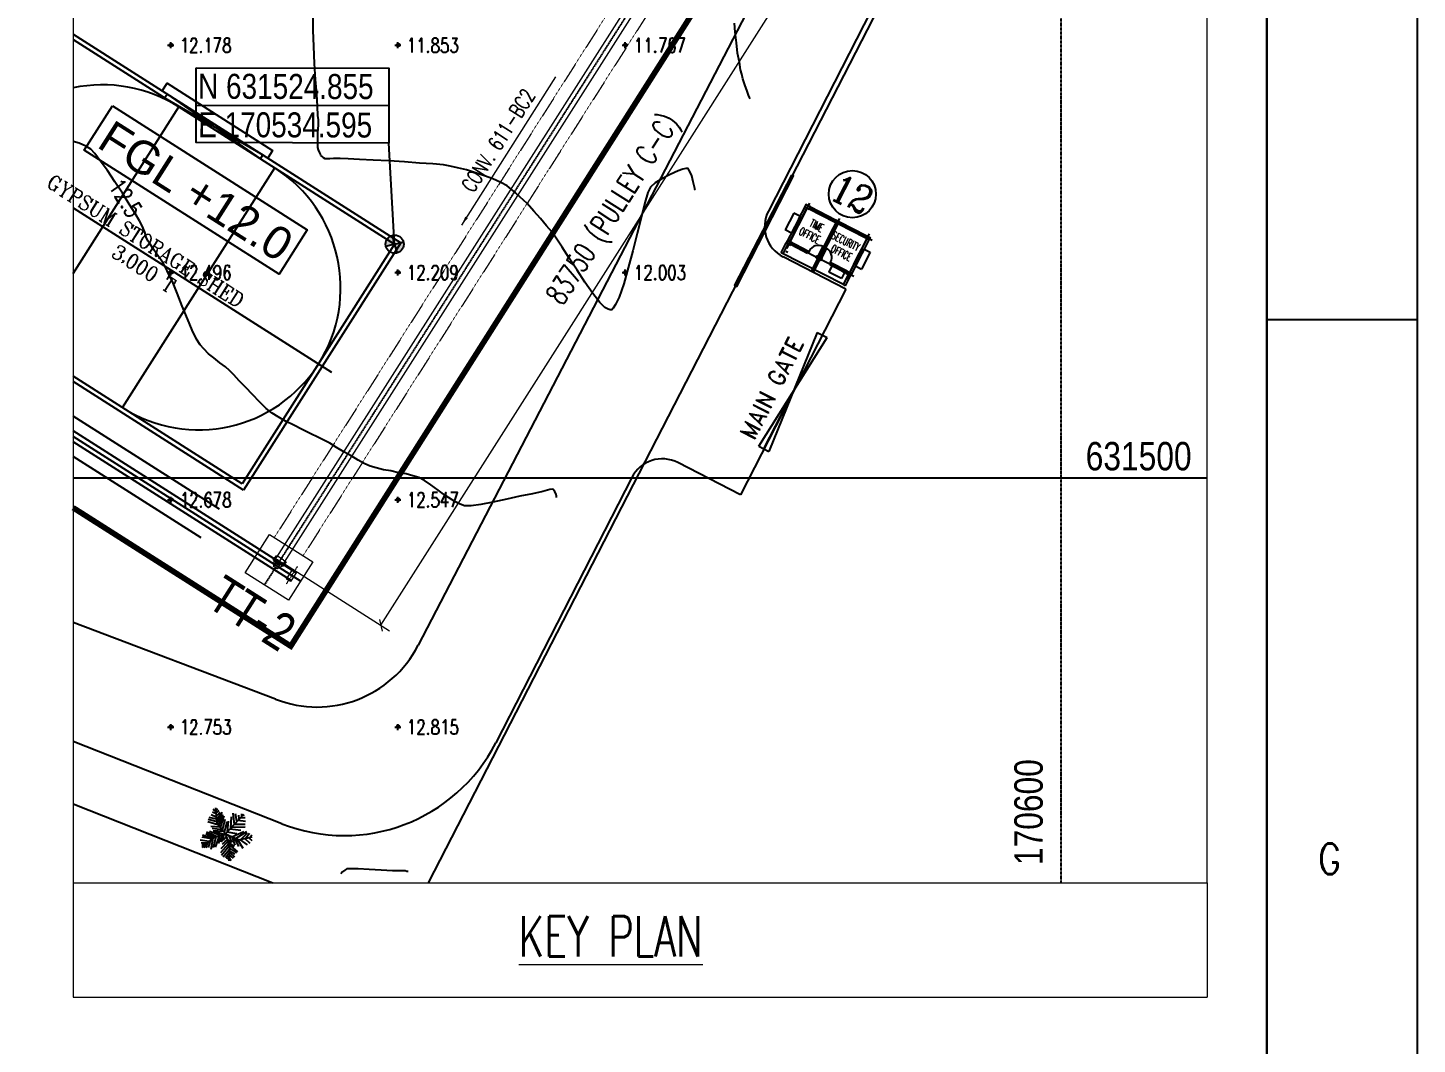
# Model space of a CAD drawing. Header units: millimetres. Extents: x -243837 to -5443, y 40 to 285140.
# Drawn here: x -28652 to -5443, y 114149 to 131126 of the extents above; entities that cross this region are included whole.
import ezdxf
from ezdxf.enums import TextEntityAlignment as Align

# ---------------------------------------------------------------- set-up
doc = ezdxf.new("R2010")
doc.units = ezdxf.units.MM
for name, pattern in [('0', [0]), ('AM_DIN_G_W050', [13.75, 9.75, -1.5, 1, -1.5]), ('CENTER2', [1.125, 0.75, -0.125, 0.125, -0.125]), ('DASHDOT2', [0.5, 0.25, -0.125, 0, -0.125])]:
    doc.linetypes.add(name, pattern=pattern)
for name, color, linetype, lineweight in [('AM_7', 4, 'AM_DIN_G_W050', 25), ('R-OBJECT', 2, 'Continuous', 20), ('TEXT', 255, 'Continuous', 18)]:
    doc.layers.add(name, color=color, linetype=linetype, lineweight=lineweight)
for name, color, linetype in [('BORE-HOLES', 7, 'Continuous'), ('NANDAL', 255, 'Continuous'), ('TREE', 126, 'Continuous')]:
    doc.layers.add(name, color=color, linetype=linetype)
for name, color, linetype, true_color in [('PDF_0', 7, 'Continuous', 0x00dd00), ('PDF_C-TOPO', 7, 'Continuous', 0xb85b00), ('PDF_C-TOPO-TEXT', 7, 'Continuous', 0x00dd00)]:
    doc.layers.add(name, color=color, linetype=linetype, true_color=true_color)
doc.styles.add('KA', font='romans.shx', dxfattribs={"width": 0.7})
doc.styles.add('RD', font='ROMAND.SHX')
doc.styles.add('ROMANC', font='romanc', dxfattribs={"height": 3.5})
doc.styles.add('romans', font='romans.shx', dxfattribs={"width": 0.7})
doc.styles.add('SIMPLEX', font='SIMPLEX.shx')
doc.styles.get("Standard").update_dxf_attribs({"font": 'arial.ttf'})
doc.dimstyles.new('rakesh', dxfattribs={"dimscale": 160, "dimtxt": 2.5, "dimasz": 1, "dimexe": 0.8, "dimexo": 0.8, "dimgap": 1, "dimtad": 1, "dimdec": 0, "dimzin": 0, "dimdsep": 46, "dimtxsty": 'KA', "dimblk": 'OBLIQUE', "dimcen": 1.5, "dimclrd": 1, "dimclre": 1, "dimclrt": 2, "dimadec": 0, "dimazin": 0, "dimtfac": 1, "dimtdec": 0, "dimtmove": 0, "dimatfit": 2, "dimfxl": 0, "dimtolj": 1, "dimtzin": 0, "dimlwd": -1, "dimlwe": -1, "dimarcsym": 1})
doc.dimstyles.new('rakesh$0', dxfattribs={"dimscale": 160, "dimtxt": 2.5, "dimasz": 1, "dimexe": 0.8, "dimexo": 0.8, "dimgap": 1, "dimtad": 1, "dimdec": 0, "dimzin": 0, "dimdsep": 46, "dimtxsty": 'KA', "dimblk": 'OBLIQUE', "dimcen": 1.5, "dimclrd": 1, "dimclre": 1, "dimclrt": 2, "dimadec": 0, "dimazin": 0, "dimtfac": 1, "dimtdec": 0, "dimtmove": 0, "dimatfit": 2, "dimfxl": 1, "dimtolj": 1, "dimtzin": 0, "dimlwd": -1, "dimlwe": -1, "dimarcsym": 1})
doc.dimstyles.new('UJJ', dxfattribs={"dimtxt": 1.5, "dimasz": 1.75, "dimexe": 2, "dimexo": 1, "dimgap": 1, "dimtad": 1, "dimzin": 9, "dimdsep": 46, "dimtxsty": 'SIMPLEX', "dimcen": 0, "dimclrd": 1, "dimclre": 1, "dimclrt": 6, "dimadec": 0, "dimazin": 2, "dimtp": 0.1, "dimtm": 0.1, "dimtfac": 0.71, "dimtmove": 0, "dimatfit": 3, "dimfxl": 1, "dimtfill": 1, "dimlwd": -1, "dimlwe": -1, "dimarcsym": 1})

# ---------------------------------------------------------------- blocks, each defined once
blk = doc.blocks.new('*U44')
for p, q in [((-93.091, 489.5342), (-700.3796, 902.3858)), ((-129.8956, 713.6638), (-626.7704, 1032.1544)), ((-185.1152, 1008.5578), (-553.1612, 1185.4942)), ((-221.9198, 1197.3052), (-433.5526, 1338.8594)), ((-258.7244, 1362.456), (-332.3336, 1421.4348)), ((0, 0), (-266.7, 1447.8)), ((-231.1146, 1315.2628), (-166.7002, 1421.4348)), ((-194.31, 1102.9442), (-65.4812, 1256.284)), ((-148.3106, 914.1968), (118.5418, 1220.9018)), ((-129.8956, 701.8528), (265.7602, 1185.4942)), ((-74.7014, 418.7444), (219.7608, 961.39)), ((412.9786, 147.447), (587.8068, 796.2392)), ((560.197, 182.8292), (698.2206, 819.8358)), ((685.8, 228.6), (1219.2, 914.4)), ((689.0258, 230.0224), (790.2448, 914.1968)), ((808.6344, 784.4282), (827.0494, 418.7444)), ((891.4384, 831.6214), (946.658, 572.1096)), ((983.4626, 867.0036), (1066.2666, 725.4494)), ((1112.2914, 760.8316), (1296.3144, 784.4282)), ((1121.4862, 925.9824), (1149.0706, 831.6214)), ((-1206.4492, 501.3198), (-1418.082, 465.9376)), ((-1031.621, 347.98), (-1399.667, 277.1902)), ((-800.1, 114.3), (-1333.5, 647.7)), ((-847.598, 159.2326), (-1326.0578, 135.636)), ((-1234.059, 536.7274), (-1252.4486, 737.2604)), ((-718.7946, 88.4682), (-1215.644, -147.447)), ((-1105.2302, 725.4494), (-1077.6458, 395.1732)), ((-976.4268, 666.4706), (-884.4026, 194.6402)), ((-543.9664, 76.6572), (-967.2066, -206.4512)), ((-902.8176, 713.6638), (-617.5756, 100.2538)), ((0, 0), (-800.1, 114.3)), ((-369.1382, 53.086), (-783.1836, 642.874)), ((-405.9428, 53.086), (-764.794, -241.8334)), ((-617.5756, 607.4918), (-74.7014, 347.98)), ((0, 0), (-571.5, -495.3)), ((-166.7002, 29.4894), (-543.9664, -206.4512)), ((-525.5514, 347.98), (-28.6766, 123.8504)), ((-28.6766, 171.0436), (228.9556, 678.2816)), ((0, 0), (685.8, 228.6)), ((0, 0), (457.2, -571.5)), ((100.1268, 41.275), (284.1498, 619.2774)), ((164.5412, 41.275), (661.416, -218.2368)), ((256.5654, 88.4682), (449.7832, 666.4706)), ((284.1498, 88.4682), (781.0246, -147.447)), ((458.978, 147.447), (891.4384, -88.4682)), ((615.4166, 194.6402), (1185.8752, 41.275)), ((753.4148, 312.5978), (1222.6798, 159.2326)), ((845.439, 418.7444), (1241.0948, 277.1902)), ((919.0482, 501.3198), (1222.6798, 454.152)), ((1029.462, 654.685), (1241.0948, 631.0884)), ((-442.7474, -383.3876), (-1086.8406, -477.7486)), ((-718.7946, -737.2604), (-1086.8406, -796.2392)), ((-617.5756, -548.5384), (-1077.6458, -560.324)), ((-681.9646, -666.496), (-1022.4262, -654.685)), ((-571.5, -495.3), (-952.5, -1143)), ((-387.5278, -324.4088), (-764.794, -324.4088)), ((-635.9652, -607.5172), (-580.771, -1150.1374)), ((-525.5514, -465.963), (-451.9422, -1126.5408)), ((-166.7002, -147.447), (-507.1618, -253.619)), ((-433.5526, -383.3876), (-323.1134, -1020.3688)), ((-341.5284, -289.0012), (-221.9198, -831.6214)), ((-240.3094, -218.2368), (-157.5054, -595.7062)), ((-120.7008, -88.4682), (-93.091, -371.5766)), ((63.3222, -76.6826), (-37.8714, -513.1308)), ((44.9326, -64.897), (615.4166, -241.8334)), ((127.7366, -159.258), (54.1274, -654.685)), ((228.9556, -289.0012), (90.932, -914.1968)), ((357.759, -430.5554), (164.5412, -1020.3688)), ((192.151, -230.0224), (817.8292, -371.5766)), ((458.978, -572.1096), (210.5406, -1161.923)), ((311.7596, -383.3876), (937.4378, -477.7486)), ((412.9786, -501.3452), (919.0482, -583.9206)), ((457.2, -571.5), (685.8, -1333.5)), ((468.1982, -572.1096), (1029.462, -737.2604)), ((486.5878, -642.8994), (983.4626, -843.4324)), ((-783.1836, -867.029), (-1077.6458, -902.4112)), ((-875.2078, -1008.5832), (-1040.8412, -1079.3476)), ((-829.2084, -937.7934), (-810.7934, -1126.5408)), ((-737.1842, -784.4536), (-709.5744, -1114.7298)), ((514.1976, -772.6426), (403.7838, -1138.3264)), ((578.612, -961.39), (495.7826, -1232.7128)), ((541.8074, -831.6214), (992.6574, -1032.1544)), ((578.612, -973.1756), (873.0488, -1138.3264)), ((624.6114, -1161.923), (587.8068, -1291.6916)), ((624.6114, -1102.9442), (781.0246, -1209.1162)), ((679.8056, -1268.095), (716.6102, -1291.6916))]:
    blk.add_line(p, q)
blk = doc.blocks.new('A$C13305056')
at = {"layer": 'BORE-HOLES'}
h = blk.add_hatch(color=7, dxfattribs=at)
h.dxf.hatch_style = 1
h.paths.add_polyline_path([(1.77, 1.2), (1, 1), (1.2, 0.23, 0.414214)])
h.paths.add_polyline_path([(0.8, 1.77, 0.414214), (0.23, 0.8), (1, 1)])
at = {"layer": 'BORE-HOLES', "color": 7}
for q in [(0.8, 1.77, -0.02), (0.23, 0.8, -0.02), (1.77, 1.2, -0.02), (1.2, 0.23, -0.02)]:
    blk.add_line((1, 1, -0.02), q, dxfattribs=at)
blk.add_circle((1, 1, -0.02), 0.8, dxfattribs=at)
blk = doc.blocks.new('_Oblique')
at = {"color": 0, "linetype": 'ByBlock', "lineweight": -2}
blk.add_line((-0.5, -0.5), (0.5, 0.5), dxfattribs=at)
blk = doc.blocks.new('*D1046')
at = {"layer": 'DEFPOINTS', "color": 0, "ltscale": 10, "transparency": 16777216}
for p in [(63126, 98992, 51), (72027, 93331), (18179, 28325, 51)]:
    blk.add_point(p, dxfattribs=at)
at = {"layer": 'R-OBJECT', "color": 1, "ltscale": 10, "transparency": 16777216}
for p, q in [((63632, 98670), (72786, 92848)), ((27080, 22664), (72027, 93331)), ((18685, 28003), (27839, 22180))]:
    blk.add_line(p, q, dxfattribs=at)
at = {"layer": 'R-OBJECT', "color": 1, "ltscale": 10, "transparency": 16777216, "xscale": 750, "yscale": 750, "zscale": 750}
for p, rotation in [((72027, 93331), 57.54212760666569), ((27080, 22664), 237.5421276066657)]:
    blk.add_blockref('_Oblique', p, dxfattribs=dict(at, rotation=rotation))
at = {"layer": 'R-OBJECT', "color": 2, "ltscale": 10, "transparency": 16777216, "insert": (47715, 59166), "char_height": 1875, "attachment_point": 5, "rotation": 57.54213, "style": 'KA'}
blk.add_mtext('\\A1;83750 (PULLEY C-C)', dxfattribs=at)
blk = doc.blocks.new('A$C71E5680D')
at = {"layer": 'NANDAL', "color": 7, "linetype": 'Continuous'}
blk.add_line((-75.007, 228.481), (-80.007, 228.481), dxfattribs=at)
for points in [[(-481.007, 260.48), (-75.007, 260.48), (-75.007, -22.52), (-481.007, -22.52)], [(-476.007, 255.48), (-80.007, 255.48), (-80.007, -17.52), (-476.007, -17.52)]]:
    blk.add_lwpolyline(points, close=True, dxfattribs=at)
at = {"layer": 'NANDAL', "color": 7, "linetype": 'Continuous', "style": 'romans', "width": 0.8}
blk.add_text('G', height=1.023, dxfattribs=at).set_placement((-77.92, 210.58), align=Align.MIDDLE)
blk = doc.blocks.new('TITLE BLOCK NEW')
at = {"layer": 'NANDAL', "lineweight": 0, "ltscale": 2, "xscale": 707.7384074565863, "yscale": 707.7384080466584, "zscale": 707.7384082604353}
blk.add_blockref('A$C71E5680D', (340427, -184352), dxfattribs=at)
blk = doc.blocks.new('A$C6953163A')
at = {"color": 3}
for p, q in [((62895.7, 99375.2), (17708, 28328)), ((63570.7, 98945.9), (18383, 27898.6)), ((17694, 28633.1), (17652, 27845)), ((17694, 28633.1), (17853.3, 28161.5)), ((18524.3, 28401.3), (17954.8, 28763.6)), ((18664.4, 28015.9), (17968.5, 27643.8)), ((18664.4, 28015.9), (18169.7, 27960.2)), ((19519.1, 27487.1), (19687.9, 27379.8)), ((19136.9, 26513.6), (18968.2, 26620.9))]:
    blk.add_line(p, q, dxfattribs=at)
at = {"color": 3, "linetype": 'DASHDOT2'}
for p, q in [((60115.9, 97054.6), (17697.4, 30361.2)), ((62647.3, 95444.5), (20228.8, 28751.2))]:
    blk.add_line(p, q, dxfattribs=at)
at = {"color": 3, "linetype": 'CENTER2'}
for p, q in [((17694, 28633.1), (18664.4, 28015.9)), ((18140.3, 27756.7), (17622.8, 28085.9)), ((19748.8, 27848.3), (18747.2, 26273.5))]:
    blk.add_line(p, q, dxfattribs=at)
blk.add_lwpolyline([(99819, 114160.7), (0, 114160.7), (0, 0), (99819, 0)], close=True)
at = {"color": 3}
for points, elevation in [([(17296.6, 30663.5), (21093.7, 28248.5), (18947, 24873.3), (15149.9, 27288.3)], 2982.1), ([(18169.7, 27960.2), (17968.5, 27643.8), (17652, 27845), (17853.3, 28161.5)], 2269.5)]:
    blk.add_lwpolyline(points, close=True, dxfattribs=dict(at, elevation=elevation))
for points, elevation in [([(18611.7, 28049.5), (18477.5, 27838.5), (17612.6, 28388.6), (17746.8, 28599.6)], -70479.7), ([(17746.8, 28599.6), (17880.9, 28810.5), (17954.8, 28763.6)], -70480), ([(18524.3, 28401.3), (18745.8, 28260.4)], -70479.7), ([(18745.8, 28260.4), (18611.7, 28049.5)], -70480), ([(18968.2, 26620.9), (18799.4, 26728.3), (19349.5, 27593.1), (19518.3, 27485.8)], -70329.6), ([(19687, 27378.5), (19136.9, 26513.6)], -70329.6)]:
    blk.add_lwpolyline(points, dxfattribs=dict(at, elevation=elevation))
at = {"layer": 'AM_7', "color": 3, "ltscale": 0.1}
blk.add_line((63233.1, 99160.6), (16816.4, 26181), dxfattribs=at)
at = {"layer": 'PDF_0', "color": 252, "linetype": 'DASHDOT2', "lineweight": 25, "ltscale": 5, "true_color": 0x989898}
blk.add_lwpolyline([(86979, 0), (86979.9, 114160.7)], dxfattribs=at)
at = {"layer": 'PDF_C-TOPO', "color": 8, "linetype": '0', "lineweight": 25}
for p, q in [((78737.7, 93319.2), (61202.4, 59117.6)), ((65101.4, 87829.3), (30374.2, 20907.5)), ((0, 74682.1), (28857.2, 56328.5)), ((0, 74208), (28305, 56205.6)), ((8053.9, 69085.9), (8268.5, 69423.4)), ((8053.9, 69085.9), (16706.5, 64056.5)), ((8268.5, 69423.4), (16491.8, 63719)), ((0, 53627.8), (9319.5, 68280.7)), ((16491.8, 63719), (16706.5, 64056.5)), ((4340.8, 41819), (17757.5, 62914)), ((0, 59393.9), (22735.7, 44933.7)), ((63450.9, 58936.6), (62694.8, 57462)), ((64825.5, 59809.4), (62786.3, 55832.1)), ((63984.8, 58662.9), (63450.9, 58936.6)), ((64405.2, 59482.8), (63863.7, 58426.8)), ((64583.1, 59391.6), (64012, 58277.6)), ((67030.3, 58136.9), (64805.6, 59277.5)), ((64858.1, 59379.9), (70341.9, 56568.3)), ((67121.5, 58314.9), (64896.9, 59455.5)), ((63783.1, 58269.5), (62808.3, 56368.3)), ((63931.3, 58120.3), (62986.3, 56277.1)), ((63340.2, 57219.4), (64024.6, 58554.2)), ((63366.9, 57205.7), (64051.3, 58540.5)), ((64126.9, 58501.7), (63948.9, 58593)), ((66913.4, 57635), (64997.2, 53897.5)), ((67450.6, 58463.5), (65022.3, 53727.2)), ((67319.5, 57988.7), (66407, 56208.9)), ((67141.5, 58079.9), (66913.4, 57635)), ((69655.4, 56791), (67430.7, 57931.6)), ((69746.6, 56969), (67522, 58109.6)), ((28857.2, 56328.5), (15011.1, 34558.4)), ((62338.2, 55451.2), (62780.7, 56314.4)), ((63228.7, 57188.2), (62694.8, 57462)), ((64732.1, 55572.4), (63063.6, 56427.8)), ((63264.6, 57258.2), (63442.6, 57166.9)), ((70075.7, 57117.6), (68036.5, 53140.3)), ((69877.9, 56677), (69306.7, 55562.9)), ((70055.8, 56585.7), (69514.4, 55529.7)), ((28305, 56205.6), (14888.3, 35110.6)), ((67810.8, 52645.4), (62338.2, 55451.2)), ((68018.2, 52251.8), (62503.3, 55079.3)), ((62516.1, 55360), (62958.7, 56223.1)), ((62727.1, 55601.6), (62905.1, 55510.4)), ((64640.9, 55394.4), (63194.8, 56135.8)), ((63233.6, 56211.4), (68717.4, 53399.9)), ((64732.1, 55572.4), (64640.9, 55394.4)), ((66407, 56208.9), (65175.2, 53806.3)), ((65510.7, 55173.2), (65561, 55147.4)), ((69226, 55405.6), (68281, 53562.4)), ((69433.7, 55372.4), (68459, 53471.2)), ((68812.9, 54413.5), (69497.3, 55748.3)), ((68839.6, 54399.8), (69523.9, 55734.6)), ((70169.4, 55492), (69413.3, 54017.4)), ((69421.6, 55787.1), (69599.6, 55695.9)), ((69635.4, 55765.8), (70169.4, 55492)), ((66797.3, 54288.8), (66523.6, 53754.9)), ((66689.8, 54568.6), (66598.6, 54390.7)), ((68044.6, 53649.3), (66598.6, 54390.7)), ((68135.9, 53827.3), (66689.8, 54568.6)), ((66895.8, 54333.8), (67896.6, 53820.7)), ((66909.4, 54360.5), (67910.3, 53847.4)), ((68915.2, 54361.1), (68737.3, 54452.3)), ((68879.4, 54291.1), (69413.3, 54017.4)), ((67638.4, 53183.3), (66523.6, 53754.9)), ((67912.1, 53717.2), (67638.4, 53183.3)), ((67810.8, 52645.4), (68253.4, 53508.5)), ((67988.8, 52554.1), (67810.8, 52645.4)), ((67988.8, 52554.1), (68431.4, 53417.3)), ((68018.2, 52251.8), (58739.4, 34153.9)), ((60367.5, 38425.5), (66390.1, 47980.3)), ((65500.2, 48436.5), (61257.4, 37969.3)), ((65500.2, 48436.5), (61257.4, 37969.3)), ((65500.2, 48436.5), (66390.1, 47980.3)), ((14888.3, 35110.6), (0, 44579.8)), ((15011.1, 34558.4), (0, 44105.7)), ((60836.5, 38241.1), (63787.1, 43996.2)), ((12876.7, 32880.5), (0, 41070.5)), ((19626.6, 27283.5), (0, 39766.7)), ((20087.4, 26515.9), (0, 39292.3)), ((19197.3, 26608.4), (0, 38818.6)), ((60367.5, 38425.5), (61257.4, 37969.3)), ((11266.6, 30349.1), (0, 37515)), ((58739.4, 34153.9), (53224.4, 36981.4)), ((49186.1, 35680.5), (37205.9, 12313.8)), ((17809.2, 16164.4), (0, 22898.8)), ((18360, 5201.1), (0, 12433.8))]:
    blk.add_line(p, q, dxfattribs=at)
at = {"layer": 'PDF_C-TOPO', "color": 8, "linetype": '0', "lineweight": 25, "extrusion": (-4.94651e-07, -0.000225522, 1)}
blk.add_line((10827.3, 68438.2, 59731.7), (27796.8, 68401.1, 59731.7), dxfattribs=at)
at = {"layer": 'PDF_C-TOPO', "color": 8, "linetype": '0', "lineweight": 25, "const_width": 500, "elevation": 147111}
blk.add_lwpolyline([(0, 33011.7), (19158.6, 20828.1), (64262.2, 91872.1), (29217.9, 114160.7)], dxfattribs=at)
at = {"layer": 'PDF_C-TOPO', "color": 8, "linetype": '0', "lineweight": 25}
for points in [[(59600.1, 69000.4), (59547.2, 69106.2), (59441.4, 69317.9), (59335.6, 69688.3), (59123.9, 70217.4), (58965.1, 70746.6), (58859.3, 71170), (58753.5, 71540.4), (58647.6, 72228.3), (58488.9, 73022), (58383, 73921.6), (58277.2, 74874.1), (58224.3, 75667.9)], [(31277.9, 0), (90034.2, 114160.7)], [(54784.7, 60957), (54731.8, 61009.9), (54731.8, 61115.8), (54678.9, 61327.4), (54573, 61697.8), (54467.2, 62227), (54308.5, 62544.5), (54202.6, 62756.2), (54149.7, 62862), (54096.8, 62862), (54043.9, 62862), (53938, 62862), (53673.5, 62809.1), (53250.1, 62650.4), (52562.2, 62332.8), (51821.4, 61962.4), (51239.3, 61592), (50816, 61221.6), (50604.3, 60745.3), (50339.7, 59845.8), (50022.2, 58628.7), (49651.8, 57147), (49281.4, 55612.4), (48858, 54130.8), (48487.6, 52702), (48064.3, 51537.8), (47746.8, 50902.8), (47535.1, 50585.3), (47429.3, 50426.6), (47323.4, 50426.6), (47270.5, 50426.6), (47111.8, 50479.5), (46794.3, 50638.2), (46370.9, 51061.6), (45735.9, 51855.3), (45048, 52860.7), (44360.1, 53919.1), (43672.2, 54977.4), (43037.2, 55929.9), (42508, 56723.7), (42137.6, 57305.8), (41661.3, 57834.9), (41132.2, 58469.9), (40550.1, 59104.9), (39968, 59792.8), (39333, 60374.9), (38750.9, 60904.1), (38221.8, 61327.4), (37639.7, 61644.9), (36951.8, 61962.4), (36210.9, 62227), (35417.2, 62491.6), (34623.4, 62756.2), (33829.7, 62914.9), (33194.7, 63073.7), (32612.6, 63179.5), (31660.1, 63285.4), (30495.9, 63338.3), (29173, 63444.1), (27797.2, 63549.9), (26421.3, 63602.9), (25204.2, 63655.8), (24198.8, 63708.7), (23510.9, 63761.6), (23193.4, 63761.6), (22928.8, 63761.6), (22611.3, 63708.7), (22293.8, 63708.7), (22188, 63708.7), (22029.2, 63814.5), (21923.4, 63920.4), (21817.6, 64026.2), (21764.6, 64132), (21711.7, 64237.9), (21605.9, 64502.4), (21553, 64714.1), (21553, 64978.7), (21553, 65454.9), (21553, 66037), (21605.9, 66672), (21605.9, 67148.3), (21553, 67518.7), (21500.1, 68312.4), (21447.1, 69423.7), (21341.3, 70693.7), (21235.5, 72122.5), (21182.6, 73604.1), (21129.6, 75032.9), (21129.6, 76408.7)], [(8323.8, 73710), (8853, 73710)], [(8588.4, 73445.4), (8588.4, 73974.5)], [(9646.7, 74080.4), (9699.6, 74133.3), (9858.4, 74345), (9858.4, 73075)], [(10387.5, 74027.5), (10387.5, 74080.4), (10440.5, 74186.2), (10440.5, 74292), (10546.3, 74345), (10705, 74345), (10810.9, 74292), (10810.9, 74186.2), (10863.8, 74080.4), (10863.8, 73974.5), (10810.9, 73868.7), (10758, 73657), (10334.6, 73075), (10916.7, 73075)], [(11710.5, 74080.4), (11816.3, 74133.3), (11922.1, 74345), (11922.1, 73075)], [(12557.1, 73075), (12980.5, 74345), (12398.4, 74345)], [(28326.3, 73710), (28855.5, 73710)], [(28590.9, 73445.4), (28590.9, 73974.5)], [(29649.2, 74080.4), (29702.2, 74133.3), (29808, 74345), (29808, 73075)], [(30443, 74080.4), (30548.8, 74133.3), (30654.7, 74345), (30654.7, 73075)], [(32930.1, 74345), (32506.7, 74345), (32453.8, 73815.8), (32506.7, 73868.7), (32612.6, 73921.6), (32771.3, 73921.6), (32877.2, 73868.7), (32983, 73710), (32983, 73551.2), (32983, 73445.4), (32983, 73233.7), (32877.2, 73127.9), (32771.3, 73075), (32612.6, 73075), (32506.7, 73127.9), (32453.8, 73180.8), (32400.9, 73339.5)], [(33353.4, 74345), (33776.8, 74345), (33565.1, 73868.7), (33670.9, 73868.7), (33723.8, 73815.8), (33776.8, 73710), (33829.7, 73551.2), (33829.7, 73445.4), (33776.8, 73233.7), (33723.8, 73127.9), (33565.1, 73075), (33459.3, 73075), (33353.4, 73127.9), (33300.5, 73180.8), (33247.6, 73339.5)], [(42560.9, 33916.5), (42560.9, 34022.4), (42508, 34181.1), (42402.2, 34445.7), (42243.4, 34657.4), (41978.9, 34604.5), (41343.8, 34445.7), (40444.3, 34234), (39333, 34022.4), (38168.8, 33757.8), (36951.8, 33493.2), (35893.4, 33281.5), (35046.8, 33175.7), (34464.7, 33175.7), (33935.5, 33387.4), (33353.4, 33704.9), (32718.4, 34128.2), (32136.3, 34551.5), (31501.3, 35027.8), (30919.2, 35398.2), (30443, 35662.8), (29913.8, 35821.5), (29331.7, 35980.3), (28643.8, 36086.1), (27955.9, 36244.9), (27320.9, 36350.7), (26685.9, 36509.5), (26156.7, 36668.2), (25680.5, 36879.9), (25098.4, 37197.4), (24463.4, 37567.8), (23828.4, 37938.2), (23193.4, 38308.6), (22611.3, 38679.1), (22082.1, 38943.6), (21553, 39208.2), (20918, 39525.7), (20177.1, 39896.1), (19436.3, 40266.6), (18695.5, 40637), (18060.5, 41007.4), (17531.3, 41324.9), (17002.1, 41748.2), (16420, 42330.3), (15785, 42965.3), (15203, 43600.3), (14620.9, 44182.4), (14144.6, 44711.6), (13774.2, 45082), (13403.8, 45399.5), (12927.5, 45769.9), (12398.4, 46193.2), (11922.1, 46563.7), (11498.8, 46987), (11181.3, 47357.4), (10863.8, 47833.7), (10493.4, 48627.4), (10070, 49632.8), (9593.8, 50744.1), (9170.5, 51908.2), (8747.1, 52913.7), (8376.7, 53654.5), (8165, 54130.8), (7900.4, 54607), (7530, 55136.2), (7106.7, 55718.3), (6789.2, 56194.5), (6577.5, 56512), (6418.8, 56829.5), (6312.9, 57252.8), (6154.2, 57623.3), (5995.4, 57993.7), (5836.7, 58258.3), (5466.3, 58893.3), (4937.1, 59739.9), (4355, 60692.4), (3667.1, 61697.8), (3032.1, 62703.3), (2397.1, 63549.9), (1920.9, 64184.9), (1550.4, 64555.4), (1127.1, 64819.9), (545, 65084.5), (0, 65252.2)], [(4196.3, 61750.8), (4355, 61697.8), (4566.7, 61697.8), (3349.6, 60851.2)], [(4619.6, 60957), (4725.4, 60957), (4831.3, 61009.9), (4937.1, 61009.9), (5042.9, 60957), (5148.8, 60798.3), (5148.8, 60692.4), (5095.9, 60586.6), (5042.9, 60480.8), (4884.2, 60374.9), (4778.4, 60374.9), (4513.8, 60322), (3667.1, 60374.9), (4037.5, 59792.8)], [(6048.4, 59422.4), (5783.8, 59845.8), (5201.7, 59528.3), (5307.5, 59528.3), (5413.4, 59422.4), (5519.2, 59316.6), (5519.2, 59157.8), (5466.3, 58946.2), (5307.5, 58840.3), (5201.7, 58734.5), (4990, 58681.6), (4831.3, 58681.6), (4672.5, 58734.5), (4566.7, 58893.3), (4566.7, 59052), (4619.6, 59157.8), (4672.5, 59263.7)], [(63783.1, 58269.5), (63264.6, 57258.2), (63442.6, 57166.9), (63931.3, 58120.3)], [(63931.3, 58120.3), (64126.9, 58501.7), (63948.9, 58593), (63783.1, 58269.5)], [(69433.7, 55372.4), (68915.2, 54361.1), (68737.3, 54452.3), (69226, 55405.6)], [(69226, 55405.6), (69421.6, 55787.1), (69599.6, 55695.9), (69433.7, 55372.4)], [(8588.4, 53442.8), (8588.4, 53972)], [(9646.7, 54077.8), (9699.6, 54130.8), (9858.4, 54342.4), (9858.4, 53072.4)], [(10387.5, 54024.9), (10387.5, 54077.8), (10440.5, 54183.7), (10440.5, 54289.5), (10546.3, 54342.4), (10705, 54342.4), (10810.9, 54289.5), (10810.9, 54183.7), (10863.8, 54077.8), (10863.8, 53972), (10810.9, 53866.2), (10758, 53654.5), (10334.6, 53072.4), (10916.7, 53072.4)], [(11975, 53072.4), (11975, 54342.4), (11604.6, 53495.7), (12186.7, 53495.7)], [(12980.5, 53919.1), (12927.5, 53707.4), (12821.7, 53601.6), (12715.9, 53548.7), (12663, 53548.7), (12557.1, 53601.6), (12451.3, 53707.4), (12398.4, 53919.1), (12398.4, 53972), (12451.3, 54130.8), (12557.1, 54289.5), (12663, 54342.4), (12715.9, 54342.4), (12821.7, 54289.5), (12927.5, 54130.8), (12980.5, 53919.1), (12980.5, 53601.6), (12927.5, 53337), (12821.7, 53125.3), (12715.9, 53072.4), (12610, 53072.4), (12504.2, 53125.3), (12451.3, 53231.2)], [(13774.2, 54130.8), (13774.2, 54289.5), (13615.5, 54342.4), (13562.5, 54342.4), (13403.8, 54289.5), (13350.9, 54077.8), (13298, 53813.2), (13298, 53495.7), (13350.9, 53231.2), (13403.8, 53125.3), (13562.5, 53072.4), (13721.3, 53125.3), (13774.2, 53231.2), (13827.1, 53442.8), (13827.1, 53495.7), (13774.2, 53654.5), (13721.3, 53813.2), (13562.5, 53866.2), (13403.8, 53813.2), (13350.9, 53654.5), (13298, 53495.7)], [(8323.8, 53707.4), (8853, 53707.4)], [(0, 35643.8), (99819, 35643.1)], [(8323.8, 13702.3), (8853, 13702.3)], [(8588.4, 13437.8), (8588.4, 13966.9)], [(9646.7, 14072.8), (9699.6, 14125.7), (9858.4, 14337.3), (9858.4, 13067.3)], [(10387.5, 14019.8), (10387.5, 14072.8), (10440.5, 14178.6), (10440.5, 14284.4), (10546.3, 14337.3), (10705, 14337.3), (10810.9, 14284.4), (10810.9, 14178.6), (10863.8, 14072.8), (10863.8, 13966.9), (10810.9, 13861.1), (10758, 13649.4), (10334.6, 13067.3), (10916.7, 13067.3)], [(32559.7, 14072.8), (32612.6, 14125.7), (32771.3, 14337.3), (32771.3, 13067.3)], [(33723.8, 14337.3), (33353.4, 14337.3), (33300.5, 13808.2), (33353.4, 13861.1), (33459.3, 13914), (33565.1, 13914), (33723.8, 13861.1), (33776.8, 13702.3), (33829.7, 13543.6), (33829.7, 13437.8), (33776.8, 13226.1), (33723.8, 13120.3), (33565.1, 13067.3), (33459.3, 13067.3), (33353.4, 13120.3), (33300.5, 13173.2), (33247.6, 13331.9)], [(0, 6961.1), (17588.6, 0)], [(29490.5, 1002.3), (29384.7, 1002.3), (29225.9, 1055.2), (28802.6, 1055.2), (28114.7, 1055.2), (27109.2, 1108.1), (26050.9, 1161.1), (25098.4, 1214), (24410.5, 1214), (24093, 1214), (23934.2, 1108.1), (23722.6, 949.4), (23563.8, 790.6)]]:
    blk.add_lwpolyline(points, dxfattribs=at)
for points in [[(13456.7, 74345), (13350.9, 74292), (13298, 74133.3), (13298, 74027.5), (13350.9, 73921.6), (13403.8, 73868.7), (13562.5, 73815.8), (13721.3, 73710), (13774.2, 73604.1), (13827.1, 73498.3), (13827.1, 73339.5), (13774.2, 73180.8), (13774.2, 73127.9), (13615.5, 73075), (13456.7, 73075), (13350.9, 73127.9), (13298, 73180.8), (13245, 73339.5), (13245, 73498.3), (13298, 73604.1), (13350.9, 73710), (13509.6, 73815.8), (13668.4, 73868.7), (13774.2, 73921.6), (13774.2, 74027.5), (13774.2, 74133.3), (13774.2, 74292), (13615.5, 74345)], [(31765.9, 74345), (31660.1, 74292), (31607.2, 74133.3), (31607.2, 74027.5), (31660.1, 73921.6), (31765.9, 73868.7), (31924.7, 73815.8), (32030.5, 73710), (32136.3, 73604.1), (32189.2, 73498.3), (32189.2, 73339.5), (32136.3, 73180.8), (32083.4, 73127.9), (31977.6, 73075), (31765.9, 73075), (31660.1, 73127.9), (31607.2, 73180.8), (31607.2, 73339.5), (31607.2, 73498.3), (31607.2, 73604.1), (31713, 73710), (31818.8, 73815.8), (31977.6, 73868.7), (32083.4, 73921.6), (32136.3, 74027.5), (32136.3, 74133.3), (32083.4, 74292), (31977.6, 74345)], [(11234.2, 73180.8), (11234.2, 73127.9), (11234.2, 73075), (11287.1, 73127.9)], [(31236.7, 73180.8), (31183.8, 73127.9), (31236.7, 73075), (31289.7, 73127.9)], [(63251.4, 62279.9), (58224.3, 52596.2), (58436, 52490.3), (63410.1, 62227)], [(4355, 59528.3), (4249.2, 59528.3), (4249.2, 59422.4), (4355, 59422.4)], [(64805.6, 59277.5), (64910.5, 59482.2), (64510.1, 59687.5), (64405.2, 59482.8)], [(67030.3, 58136.9), (67135.2, 58341.6), (67535.7, 58136.3), (67430.7, 57931.6)], [(69655.4, 56791), (69760.3, 56995.7), (70160.8, 56790.4), (70055.8, 56585.7)], [(11234.2, 53178.2), (11234.2, 53125.3), (11234.2, 53072.4), (11287.1, 53125.3)], [(31765.9, 14337.3), (31660.1, 14284.4), (31607.2, 14125.7), (31607.2, 14019.8), (31660.1, 13914), (31765.9, 13861.1), (31924.7, 13808.2), (32030.5, 13702.3), (32136.3, 13596.5), (32189.2, 13490.7), (32189.2, 13331.9), (32136.3, 13173.2), (32083.4, 13120.3), (31977.6, 13067.3), (31765.9, 13067.3), (31660.1, 13120.3), (31607.2, 13173.2), (31607.2, 13331.9), (31607.2, 13490.7), (31607.2, 13596.5), (31713, 13702.3), (31818.8, 13808.2), (31977.6, 13861.1), (32083.4, 13914), (32136.3, 14019.8), (32136.3, 14125.7), (32083.4, 14284.4), (31977.6, 14337.3)], [(11234.2, 13173.2), (11234.2, 13120.3), (11234.2, 13067.3), (11287.1, 13120.3)], [(31236.7, 13173.2), (31183.8, 13120.3), (31236.7, 13067.3), (31289.7, 13120.3)]]:
    blk.add_lwpolyline(points, close=True, dxfattribs=at)
at = {"layer": 'PDF_C-TOPO', "color": 8, "linetype": '0', "lineweight": 25, "extrusion": (-4.94651e-07, -0.000225522, 1), "elevation": 59716.3}
blk.add_lwpolyline([(10834.5, 71741), (27804, 71703.9), (27789.7, 65125.3), (10820.2, 65162.4)], close=True, dxfattribs=at)
at = {"layer": 'PDF_C-TOPO', "color": 8, "linetype": '0', "lineweight": 25}
for points, elevation in [([(7846.7, 69691.7), (8276, 70366.7), (17557.7, 64463.2), (17128.4, 63788.2)], 57827.1), ([(67601.1, 53876.7), (66857, 54258.2), (66948.2, 54436.2), (67634.3, 54084.4)], 35478), ([(67634.3, 54084.4), (67949.1, 53923), (67857.8, 53745.1), (67601.1, 53876.7)], 35478)]:
    blk.add_lwpolyline(points, dxfattribs=dict(at, elevation=elevation))
at = {"layer": 'PDF_C-TOPO', "color": 8, "linetype": '0', "lineweight": 25, "extrusion": (-2.67873e-07, -9.20317e-07, 1), "elevation": 95946.4}
blk.add_lwpolyline([(3466, 68374.9), (20615.7, 57467.5), (18130.4, 53560), (980.8, 64467.4)], close=True, dxfattribs=at)
at = {"layer": 'PDF_C-TOPO', "color": 8, "linetype": '0', "lineweight": 25, "elevation": 35478}
for points in [[(63181.1, 56109.1), (63286.1, 56313.8), (62885.6, 56519.1), (62780.7, 56314.4)], [(64757.9, 55622.6), (64793.1, 55604.6), (64772.5, 55564.4), (64787.5, 55556.6), (64782.4, 55546.6), (64732.1, 55572.4)], [(65405.8, 54968.5), (65510.7, 55173.2), (65911.2, 54967.9), (65806.3, 54763.2)], [(65647.8, 55166.4), (65612.6, 55184.5), (65591.9, 55144.2), (65576.9, 55152), (65571.7, 55141.9), (65622, 55116.1)], [(65612.6, 55184.5), (66032.7, 56003.9), (65992.5, 56024.6), (65572.3, 55205.1)], [(65825.7, 55075.2), (65860.9, 55057.1), (65840.3, 55016.9), (65855.4, 55009.2), (65850.2, 54999.1), (65800, 55024.9)], [(65860.9, 55057.1), (66281.1, 55876.6), (66321.3, 55856), (65901.1, 55036.5)], [(66715.6, 54618.9), (66680.4, 54637), (66659.8, 54596.7), (66644.7, 54604.5), (66639.5, 54594.4), (66689.8, 54568.6)], [(68030.9, 53622.6), (68135.9, 53827.3), (68536.3, 53622), (68431.4, 53417.3)]]:
    blk.add_lwpolyline(points, close=True, dxfattribs=at)
at = {"layer": 'PDF_C-TOPO', "color": 8, "linetype": '0', "lineweight": 25}
for centre, radius in [((8614.8, 73736.4), 132.3), ((28617.4, 73736.4), 132.3), ((68593.6, 60610.3, 35478), 2074.9), ((8614.8, 53733.9), 132.3), ((8614.8, 13728.8), 132.3)]:
    blk.add_circle(centre, radius, dxfattribs=at)
for centre, radius, start, end in [((2611.1, 57733.2), 12500.1, 57.543271, 102.057212), ((11049.1, 52366.5), 12500.1, 237.543271, 57.542828), ((63872, 57748.9), 3000, 152.855657, 242.855657), ((65612.6, 55184.5, 35478), 920.9, 62.85566, 152.855656), ((65860.9, 55057.1, 35478), 920.9, 332.855656, 62.85566), ((51855.7, 34311.8), 3000, 62.855657, 152.855657), ((21475.5, 25469.9), 10000.1, 248.498556, 332.855657), ((23857.9, 19157.3), 15000.1, 248.498556, 332.855657)]:
    blk.add_arc(centre, radius, start, end, dxfattribs=at)
at = {"layer": 'PDF_C-TOPO-TEXT', "color": 8, "linetype": '0', "lineweight": 25}
for points in [[(48328.9, 73710), (48805.1, 73710)], [(48593.4, 73445.4), (48593.4, 73974.5)], [(49598.9, 74080.4), (49704.7, 74133.3), (49810.5, 74345), (49810.5, 73075)], [(50445.5, 74080.4), (50551.4, 74133.3), (50657.2, 74345), (50657.2, 73075)], [(51768.5, 73075), (52191.8, 74345), (51609.7, 74345)], [(52932.6, 74133.3), (52932.6, 74292), (52773.9, 74345), (52721, 74345), (52562.2, 74292), (52509.3, 74080.4), (52456.4, 73815.8), (52456.4, 73498.3), (52509.3, 73233.7), (52562.2, 73127.9), (52721, 73075), (52773.9, 73075), (52879.7, 73127.9), (52932.6, 73233.7), (52985.5, 73445.4), (52985.5, 73498.3), (52932.6, 73657), (52879.7, 73815.8), (52773.9, 73868.7), (52721, 73868.7), (52562.2, 73815.8), (52509.3, 73657), (52456.4, 73498.3)], [(53408.9, 73075), (53832.2, 74345), (53250.1, 74345)], [(28590.9, 53442.8), (28590.9, 53972)], [(29649.2, 54077.8), (29702.2, 54130.8), (29808, 54342.4), (29808, 53072.4)], [(30390.1, 54024.9), (30390.1, 54077.8), (30390.1, 54183.7), (30443, 54289.5), (30548.8, 54342.4), (30707.6, 54342.4), (30813.4, 54289.5), (30813.4, 54183.7), (30866.3, 54077.8), (30866.3, 53972), (30813.4, 53866.2), (30760.5, 53654.5), (30337.2, 53072.4), (30919.2, 53072.4)], [(31607.2, 54024.9), (31607.2, 54077.8), (31660.1, 54183.7), (31713, 54289.5), (31765.9, 54342.4), (31977.6, 54342.4), (32030.5, 54289.5), (32083.4, 54183.7), (32136.3, 54077.8), (32136.3, 53972), (32083.4, 53866.2), (31977.6, 53654.5), (31607.2, 53072.4), (32189.2, 53072.4)], [(33776.8, 53919.1), (33723.8, 53707.4), (33670.9, 53601.6), (33565.1, 53548.7), (33512.2, 53548.7), (33353.4, 53601.6), (33300.5, 53707.4), (33247.6, 53919.1), (33247.6, 53972), (33300.5, 54130.8), (33353.4, 54289.5), (33512.2, 54342.4), (33565.1, 54342.4), (33670.9, 54289.5), (33723.8, 54130.8), (33776.8, 53919.1), (33776.8, 53601.6), (33723.8, 53337), (33670.9, 53125.3), (33565.1, 53072.4), (33459.3, 53072.4), (33353.4, 53125.3), (33300.5, 53231.2)], [(48593.4, 53442.8), (48593.4, 53972)], [(49598.9, 54077.8), (49704.7, 54130.8), (49810.5, 54342.4), (49810.5, 53072.4)], [(50392.6, 54024.9), (50392.6, 54077.8), (50392.6, 54183.7), (50445.5, 54289.5), (50551.4, 54342.4), (50710.1, 54342.4), (50816, 54289.5), (50816, 54183.7), (50868.9, 54077.8), (50868.9, 53972), (50816, 53866.2), (50763, 53654.5), (50339.7, 53072.4), (50921.8, 53072.4)], [(53356, 54342.4), (53779.3, 54342.4), (53567.6, 53866.2), (53673.5, 53866.2), (53726.4, 53813.2), (53779.3, 53707.4), (53832.2, 53548.7), (53832.2, 53442.8), (53779.3, 53231.2), (53726.4, 53125.3), (53567.6, 53072.4), (53461.8, 53072.4), (53356, 53125.3), (53303, 53178.2), (53250.1, 53337)], [(28326.3, 53707.4), (28855.5, 53707.4)], [(48328.9, 53707.4), (48805.1, 53707.4)], [(9646.7, 34075.3), (9699.6, 34128.2), (9858.4, 34339.9), (9858.4, 33069.9)], [(10387.5, 34022.4), (10387.5, 34075.3), (10440.5, 34181.1), (10440.5, 34287), (10546.3, 34339.9), (10705, 34339.9), (10810.9, 34287), (10810.9, 34181.1), (10863.8, 34075.3), (10863.8, 33969.5), (10810.9, 33863.6), (10758, 33652), (10334.6, 33069.9), (10916.7, 33069.9)], [(12133.8, 34128.2), (12080.9, 34287), (11975, 34339.9), (11869.2, 34339.9), (11763.4, 34287), (11657.5, 34075.3), (11604.6, 33810.7), (11604.6, 33493.2), (11657.5, 33228.6), (11763.4, 33122.8), (11869.2, 33069.9), (11922.1, 33069.9), (12028, 33122.8), (12133.8, 33228.6), (12186.7, 33440.3), (12186.7, 33493.2), (12133.8, 33652), (12028, 33810.7), (11922.1, 33863.6), (11869.2, 33863.6), (11763.4, 33810.7), (11657.5, 33652), (11604.6, 33493.2)], [(12557.1, 33069.9), (12980.5, 34339.9), (12398.4, 34339.9)], [(29649.2, 34075.3), (29702.2, 34128.2), (29808, 34339.9), (29808, 33069.9)], [(30390.1, 34022.4), (30390.1, 34075.3), (30390.1, 34181.1), (30443, 34287), (30548.8, 34339.9), (30707.6, 34339.9), (30813.4, 34287), (30813.4, 34181.1), (30866.3, 34075.3), (30866.3, 33969.5), (30813.4, 33863.6), (30760.5, 33652), (30337.2, 33069.9), (30919.2, 33069.9)], [(32083.4, 34339.9), (31660.1, 34339.9), (31607.2, 33810.7), (31660.1, 33863.6), (31765.9, 33916.5), (31924.7, 33916.5), (32030.5, 33863.6), (32136.3, 33704.9), (32189.2, 33546.1), (32189.2, 33440.3), (32136.3, 33228.6), (32030.5, 33122.8), (31924.7, 33069.9), (31765.9, 33069.9), (31660.1, 33122.8), (31607.2, 33175.7), (31607.2, 33334.5)], [(32824.2, 33069.9), (32824.2, 34339.9), (32400.9, 33493.2), (33035.9, 33493.2)], [(33406.3, 33069.9), (33829.7, 34339.9), (33247.6, 34339.9)], [(8323.8, 33704.9), (8853, 33704.9)], [(8588.4, 33440.3), (8588.4, 33969.5)], [(28326.3, 33704.9), (28855.5, 33704.9)], [(28590.9, 33440.3), (28590.9, 33969.5)], [(11763.4, 13067.3), (12186.7, 14337.3), (11604.6, 14337.3)], [(12927.5, 14337.3), (12504.2, 14337.3), (12451.3, 13808.2), (12504.2, 13861.1), (12610, 13914), (12768.8, 13914), (12874.6, 13861.1), (12980.5, 13702.3), (12980.5, 13543.6), (12980.5, 13437.8), (12980.5, 13226.1), (12874.6, 13120.3), (12768.8, 13067.3), (12610, 13067.3), (12504.2, 13120.3), (12451.3, 13173.2), (12398.4, 13331.9)], [(13350.9, 14337.3), (13774.2, 14337.3), (13562.5, 13861.1), (13668.4, 13861.1), (13774.2, 13808.2), (13774.2, 13702.3), (13827.1, 13543.6), (13827.1, 13437.8), (13774.2, 13226.1), (13721.3, 13120.3), (13562.5, 13067.3), (13456.7, 13067.3), (13350.9, 13120.3), (13298, 13173.2), (13245, 13331.9)], [(28326.3, 13702.3), (28855.5, 13702.3)], [(28590.9, 13437.8), (28590.9, 13966.9)], [(29649.2, 14072.8), (29702.2, 14125.7), (29808, 14337.3), (29808, 13067.3)], [(30390.1, 14019.8), (30390.1, 14072.8), (30390.1, 14178.6), (30443, 14284.4), (30548.8, 14337.3), (30707.6, 14337.3), (30813.4, 14284.4), (30813.4, 14178.6), (30866.3, 14072.8), (30866.3, 13966.9), (30813.4, 13861.1), (30760.5, 13649.4), (30337.2, 13067.3), (30919.2, 13067.3)]]:
    blk.add_lwpolyline(points, dxfattribs=at)
for points in [[(51239.3, 73180.8), (51186.4, 73127.9), (51239.3, 73075), (51292.2, 73127.9)], [(32665.5, 54342.4), (32559.7, 54289.5), (32453.8, 54077.8), (32400.9, 53813.2), (32400.9, 53601.6), (32453.8, 53337), (32559.7, 53125.3), (32665.5, 53072.4), (32771.3, 53072.4), (32877.2, 53125.3), (32983, 53337), (32983, 53601.6), (32983, 53813.2), (32983, 54077.8), (32877.2, 54289.5), (32771.3, 54342.4)], [(51821.4, 54342.4), (51715.5, 54289.5), (51609.7, 54077.8), (51609.7, 53813.2), (51609.7, 53601.6), (51609.7, 53337), (51715.5, 53125.3), (51821.4, 53072.4), (51927.2, 53072.4), (52033, 53125.3), (52138.9, 53337), (52191.8, 53601.6), (52191.8, 53813.2), (52138.9, 54077.8), (52033, 54289.5), (51927.2, 54342.4)], [(52668, 54342.4), (52562.2, 54289.5), (52456.4, 54077.8), (52403.5, 53813.2), (52403.5, 53601.6), (52456.4, 53337), (52562.2, 53125.3), (52668, 53072.4), (52773.9, 53072.4), (52879.7, 53125.3), (52932.6, 53337), (52985.5, 53601.6), (52985.5, 53813.2), (52932.6, 54077.8), (52879.7, 54289.5), (52773.9, 54342.4)], [(31236.7, 53178.2), (31183.8, 53125.3), (31236.7, 53072.4), (31289.7, 53125.3)], [(51239.3, 53178.2), (51186.4, 53125.3), (51239.3, 53072.4), (51292.2, 53125.3)], [(13456.7, 34339.9), (13350.9, 34287), (13298, 34128.2), (13298, 34022.4), (13350.9, 33916.5), (13403.8, 33863.6), (13562.5, 33810.7), (13721.3, 33704.9), (13774.2, 33599), (13827.1, 33493.2), (13827.1, 33334.5), (13774.2, 33175.7), (13774.2, 33122.8), (13615.5, 33069.9), (13456.7, 33069.9), (13350.9, 33122.8), (13298, 33175.7), (13245, 33334.5), (13245, 33493.2), (13298, 33599), (13350.9, 33704.9), (13509.6, 33810.7), (13668.4, 33863.6), (13774.2, 33916.5), (13774.2, 34022.4), (13774.2, 34128.2), (13774.2, 34287), (13615.5, 34339.9)], [(11234.2, 33175.7), (11234.2, 33122.8), (11234.2, 33069.9), (11287.1, 33122.8)], [(31236.7, 33175.7), (31183.8, 33122.8), (31236.7, 33069.9), (31289.7, 33122.8)]]:
    blk.add_lwpolyline(points, close=True, dxfattribs=at)
for centre in [(48619.9, 73736.4), (28617.4, 53733.9), (48619.9, 53733.9), (8614.8, 33731.3), (28617.4, 33731.3), (28617.4, 13728.8)]:
    blk.add_circle(centre, 132.3, dxfattribs=at)
at = {"layer": 'PDF_C-TOPO', "color": 8, "linetype": '0', "lineweight": 25, "extrusion": (-0.000121031, -0.000190294, 1), "xscale": 1000.007006411169, "yscale": 1000.007006411169, "zscale": 1000.007006411169, "rotation": 359.6700939528669}
blk.add_blockref('A$C13305056', (27299.3, 55211.4, 10.2), dxfattribs=at)
at = {"layer": 'TREE', "xscale": -1.600011210257871, "yscale": 1.60001121025787, "zscale": 1.60001121025787, "rotation": 327.542588515768}
blk.add_blockref('*U44', (13417.7, 4303), dxfattribs=at)
at = {"extrusion": (-0.000121031, -0.000190294, 1), "width": 0.8}
blk.add_text('TT-2', height=3300.02, rotation=327.543094, dxfattribs=at).set_placement((11606.4, 24453.9, 143646.7))
at = {"color": 2, "insert": (37426.2, 65337.9, -51.3), "char_height": 664.301, "attachment_point": 5, "rotation": 57.542128, "style": 'KA'}
blk.add_mtext('\\A1;{\\H2x;CONV. 611-BC2}', dxfattribs=at)
at = {"layer": 'PDF_0', "color": 252, "linetype": 'DASHDOT2', "lineweight": 25, "ltscale": 5, "true_color": 0x989898, "width": 0.8}
for s, rotation, p in [('631500', 359.999562, (89135, 36299.1, -73555.5)), ('170600', 89.999562, (85350.5, 1556.7, -73555.5))]:
    blk.add_text(s, height=2500.02, rotation=rotation, dxfattribs=at).set_placement(p)
at = {"layer": 'PDF_C-TOPO', "color": 8, "linetype": '0', "lineweight": 25, "extrusion": (-4.94651e-07, -0.000225522, 1), "width": 0.8}
for s, p in [('N 631524.855', (11002.6, 69021.8, 59716.3)), ('E 170534.595', (11011.2, 65639, 59716.3))]:
    blk.add_text(s, height=2200.015, rotation=359.87471, dxfattribs=at).set_placement(p)
at = {"layer": 'PDF_C-TOPO', "color": 8, "linetype": '0', "lineweight": 25, "extrusion": (-2.67873e-07, -9.20317e-07, 1)}
blk.add_text('FGL +12.0', height=2880.02, rotation=327.543049, dxfattribs=at).set_placement((10046.1, 59677.4, 95946.4), align=Align.CENTER)
at = {"layer": 'PDF_C-TOPO', "color": 8, "linetype": '0', "lineweight": 25}
for s, height, rotation, style, width, p in [('GYPSUM STORAGE SHED', 1300.009, 327.542128, 'ROMANC', 0.9, (-2456.3, 61331.6, 38418.5)), ('12', 2400.02, 332.855353, 'ROMANC', 0.85, (66450.2, 60363.3, 35478)), ('OFFICE', 700, 332.855656, 'RD', 0.6, (63827.1, 57100.7)), ('TIME', 700, 332.855656, 'RD', 0.6, (64759.5, 57808.7)), ('SECURITY', 700, 332.855656, 'RD', 0.6, (66698.2, 56745.7)), ('3,000 T', 1300.01, 327.542128, 'ROMANC', 0.9, (3264.6, 55172.4, 38418.5)), ('OFFICE', 700, 332.855656, 'RD', 0.6, (66622, 55576.4)), ('MAIN GATE', 1500.01, 62.855663, 'RD', 0.9, (59943.2, 38872.4, 7474.3))]:
    blk.add_text(s, height=height, rotation=rotation, dxfattribs=dict(at, style=style, width=width)).set_placement(p)
at = {"layer": 'R-OBJECT', "ltscale": 10}
dim = blk.add_linear_dim(base=(72026.6, 93330.6, -51.3), p1=(18179.2, 28324.5), p2=(63125.8, 98991.8), angle=57.542128, text='<> (PULLEY C-C)', dimstyle='rakesh$0', override={"dimscale": 750, "dimexe": 1.2, "dimfxl": 0.18}, dxfattribs=at)
dim.commit()
dim.dimension.update_dxf_attribs({"geometry": '*D1046', "text_midpoint": (47714.9, 59166.3, -51.3)})
at = {"layer": 'PDF_C-TOPO', "color": 8, "linetype": '0', "lineweight": 25}
blk.add_leader([(28305, 56205.6, 59731), (27789.6, 65111.8, 59731)], dimstyle='UJJ', override={"dimtxt": 2.1, "dimasz": 1.2, "dimexe": 0.8, "dimexo": 0.6, "dimgap": 0.8, "dimtad": 0, "dimzin": 12, "dimtxsty": 'Standard', "dimclrt": 7, "dimadec": 3, "dimtfill": 0}, dxfattribs=at)
at = {"layer": 'R-OBJECT', "ltscale": 10}
blk.add_leader([(34204.9, 57892.1, -51.3), (42496.2, 70928, -51.3)], dimstyle='rakesh', override={"dimasz": 5, "dimexe": 1.2, "dimgap": 1, "dimtad": 0, "dimfxl": 1.5}, dxfattribs=at)

msp = doc.modelspace()

# ---------------------------------------------------------------- linework, layer by layer
msp.add_line((-7957.27, 113036.95), (-7957.27, 137427.67))
at = {"layer": 'R-OBJECT'}
for p, q in [((-27895.37, 116845.53), (-27895.37, 114935.41)), ((-8953.54, 116845.53), (-8953.54, 114935.41)), ((-27895.37, 114935.41), (-8953.54, 114935.41))]:
    msp.add_line(p, q, dxfattribs=at)

# ---------------------------------------------------------------- block references
at = {"xscale": 0.7104450567211452, "yscale": 0.7104450567211452, "zscale": 0.7104450567211452}
msp.add_blockref('TITLE BLOCK NEW', (-209583.78, 142335.33), dxfattribs=at)
at = {"layer": 'R-OBJECT', "ltscale": 10, "xscale": 0.1897617392247856, "yscale": 0.1897617392247856, "zscale": 0.1897617392247856}
msp.add_blockref('A$C6953163A', (-27895.37, 116845.53), dxfattribs=at)

# ---------------------------------------------------------------- texts
at = {"layer": 'TEXT', "color": 2, "insert": (-18913.86, 115952.39), "char_height": 673.92, "attachment_point": 5, "style": 'KA'}
msp.add_mtext('\\A1;{\\LKEY PLAN}', dxfattribs=at)

doc.saveas('drawing.dxf')
